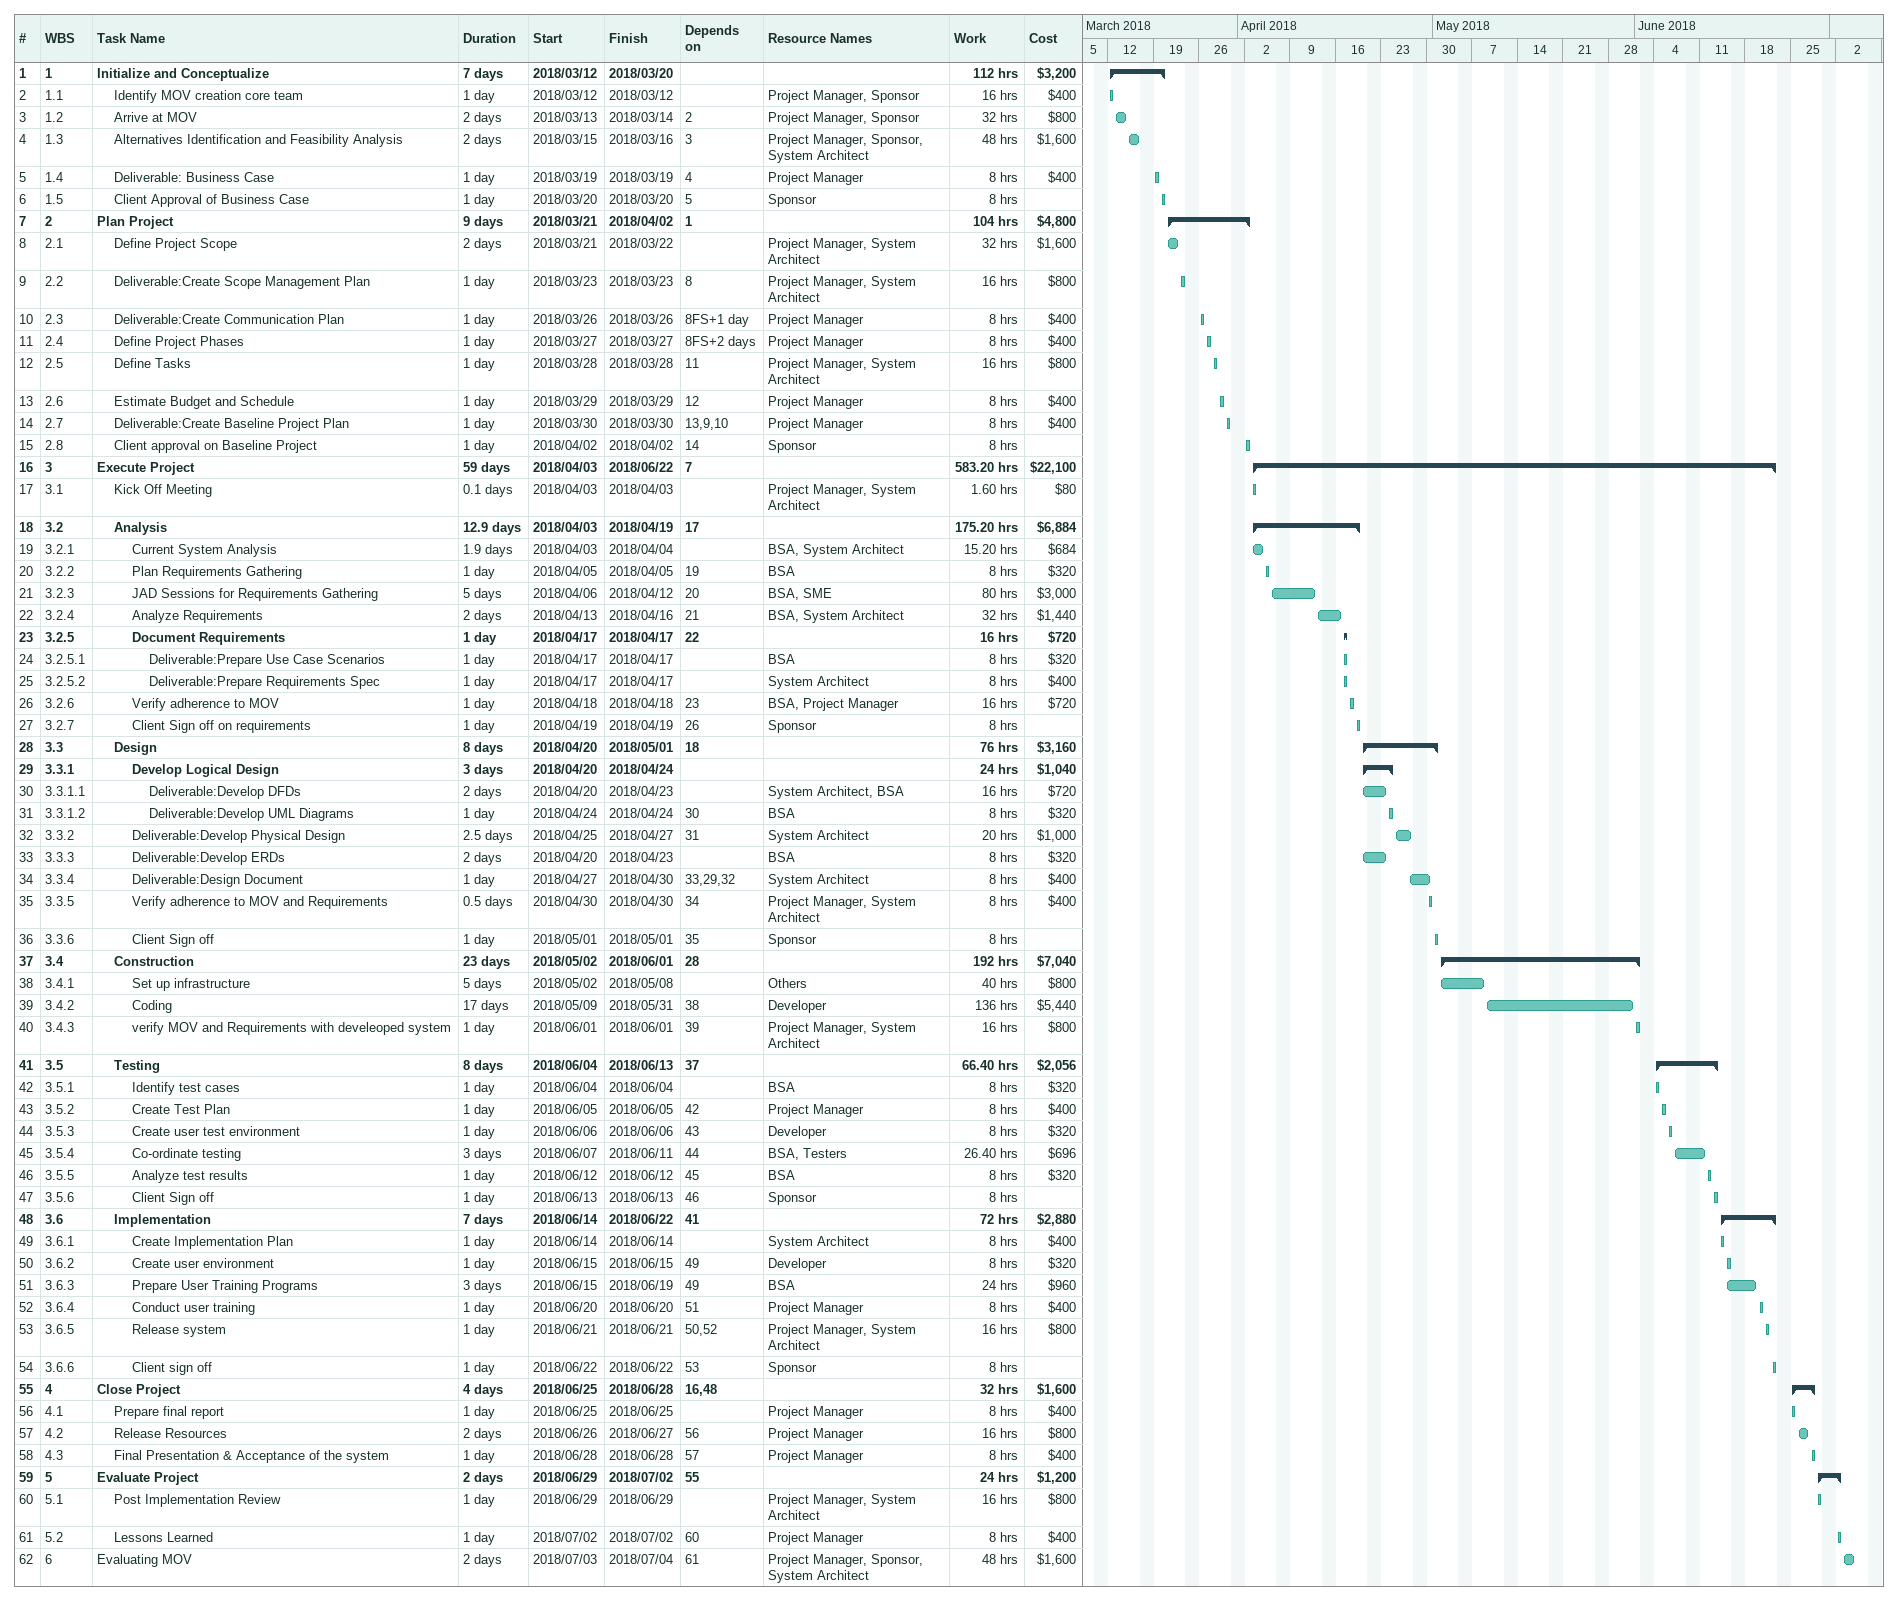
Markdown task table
| ID | WBS | Task | Duration | Start | Finish | Predecessors | Resources | Work (h) | Cost ($) |
|---|---|---|---|---|---|---|---|---|---|
| 1 | 1 | **Initialize and Conceptualize** | 7d | 2018-03-12 | 2018-03-20 |  |  | 112 | 3200 |
| 2 | 1.1 | Identify MOV creation core team | 1d | 2018-03-12 | 2018-03-12 |  | Project Manager, Sponsor | 16 | 400 |
| 3 | 1.2 | Arrive at MOV | 2d | 2018-03-13 | 2018-03-14 | 2 | Project Manager, Sponsor | 32 | 800 |
| 4 | 1.3 | Alternatives Identification and Feasibility Analysis | 2d | 2018-03-15 | 2018-03-16 | 3 | Project Manager, Sponsor, System Architect | 48 | 1600 |
| 5 | 1.4 | Deliverable: Business Case | 1d | 2018-03-19 | 2018-03-19 | 4 | Project Manager | 8 | 400 |
| 6 | 1.5 | Client Approval of Business Case | 1d | 2018-03-20 | 2018-03-20 | 5 | Sponsor | 8 |  |
| 7 | 2 | **Plan Project** | 9d | 2018-03-21 | 2018-04-02 | 1 |  | 104 | 4800 |
| 8 | 2.1 | Define Project Scope | 2d | 2018-03-21 | 2018-03-22 |  | Project Manager, System Architect | 32 | 1600 |
| 9 | 2.2 | Deliverable:Create Scope Management Plan | 1d | 2018-03-23 | 2018-03-23 | 8 | Project Manager, System Architect | 16 | 800 |
| 10 | 2.3 | Deliverable:Create Communication Plan | 1d | 2018-03-26 | 2018-03-26 | 8FS+1d | Project Manager | 8 | 400 |
| 11 | 2.4 | Define Project Phases | 1d | 2018-03-27 | 2018-03-27 | 8FS+2d | Project Manager | 8 | 400 |
| 12 | 2.5 | Define Tasks | 1d | 2018-03-28 | 2018-03-28 | 11 | Project Manager, System Architect | 16 | 800 |
| 13 | 2.6 | Estimate Budget and Schedule | 1d | 2018-03-29 | 2018-03-29 | 12 | Project Manager | 8 | 400 |
| 14 | 2.7 | Deliverable:Create Baseline Project Plan | 1d | 2018-03-30 | 2018-03-30 | 13, 9, 10 | Project Manager | 8 | 400 |
| 15 | 2.8 | Client approval on Baseline Project | 1d | 2018-04-02 | 2018-04-02 | 14 | Sponsor | 8 |  |
| 16 | 3 | **Execute Project** | 59d | 2018-04-03 | 2018-06-22 | 7 |  | 583.20 | 22100 |
| 17 | 3.1 | Kick Off Meeting | 0.1d | 2018-04-03 | 2018-04-03 |  | Project Manager, System Architect | 1.60 | 80 |
| 18 | 3.2 | **Analysis** | 12.9d | 2018-04-03 | 2018-04-19 | 17 |  | 175.20 | 6884 |
| 19 | 3.2.1 | Current System Analysis | 1.9d | 2018-04-03 | 2018-04-04 |  | BSA, System Architect | 15.20 | 684 |
| 20 | 3.2.2 | Plan Requirements Gathering | 1d | 2018-04-05 | 2018-04-05 | 19 | BSA | 8 | 320 |
| 21 | 3.2.3 | JAD Sessions for Requirements Gathering | 5d | 2018-04-06 | 2018-04-12 | 20 | BSA, SME | 80 | 3000 |
| 22 | 3.2.4 | Analyze Requirements | 2d | 2018-04-13 | 2018-04-16 | 21 | BSA, System Architect | 32 | 1440 |
| 23 | 3.2.5 | **Document Requirements** | 1d | 2018-04-17 | 2018-04-17 | 22 |  | 16 | 720 |
| 24 | 3.2.5.1 | Deliverable:Prepare Use Case Scenarios | 1d | 2018-04-17 | 2018-04-17 |  | BSA | 8 | 320 |
| 25 | 3.2.5.2 | Deliverable:Prepare Requirements Spec | 1d | 2018-04-17 | 2018-04-17 |  | System Architect | 8 | 400 |
| 26 | 3.2.6 | Verify adherence to MOV | 1d | 2018-04-18 | 2018-04-18 | 23 | BSA, Project Manager | 16 | 720 |
| 27 | 3.2.7 | Client Sign off on requirements | 1d | 2018-04-19 | 2018-04-19 | 26 | Sponsor | 8 |  |
| 28 | 3.3 | **Design** | 8d | 2018-04-20 | 2018-05-01 | 18 |  | 76 | 3160 |
| 29 | 3.3.1 | **Develop Logical Design** | 3d | 2018-04-20 | 2018-04-24 |  |  | 24 | 1040 |
| 30 | 3.3.1.1 | Deliverable:Develop DFDs | 2d | 2018-04-20 | 2018-04-23 |  | System Architect, BSA | 16 | 720 |
| 31 | 3.3.1.2 | Deliverable:Develop UML Diagrams | 1d | 2018-04-24 | 2018-04-24 | 30 | BSA | 8 | 320 |
| 32 | 3.3.2 | Deliverable:Develop Physical Design | 2.5d | 2018-04-25 | 2018-04-27 | 31 | System Architect | 20 | 1000 |
| 33 | 3.3.3 | Deliverable:Develop ERDs | 2d | 2018-04-20 | 2018-04-23 |  | BSA | 8 | 320 |
| 34 | 3.3.4 | Deliverable:Design Document | 1d | 2018-04-27 | 2018-04-30 | 33, 29, 32 | System Architect | 8 | 400 |
| 35 | 3.3.5 | Verify adherence to MOV and Requirements | 0.5d | 2018-04-30 | 2018-04-30 | 34 | Project Manager, System Architect | 8 | 400 |
| 36 | 3.3.6 | Client Sign off | 1d | 2018-05-01 | 2018-05-01 | 35 | Sponsor | 8 |  |
| 37 | 3.4 | **Construction** | 23d | 2018-05-02 | 2018-06-01 | 28 |  | 192 | 7040 |
| 38 | 3.4.1 | Set up infrastructure | 5d | 2018-05-02 | 2018-05-08 |  | Others | 40 | 800 |
| 39 | 3.4.2 | Coding | 17d | 2018-05-09 | 2018-05-31 | 38 | Developer | 136 | 5440 |
| 40 | 3.4.3 | verify MOV and Requirements with develeoped system | 1d | 2018-06-01 | 2018-06-01 | 39 | Project Manager, System Architect | 16 | 800 |
| 41 | 3.5 | **Testing** | 8d | 2018-06-04 | 2018-06-13 | 37 |  | 66.40 | 2056 |
| 42 | 3.5.1 | Identify test cases | 1d | 2018-06-04 | 2018-06-04 |  | BSA | 8 | 320 |
| 43 | 3.5.2 | Create Test Plan | 1d | 2018-06-05 | 2018-06-05 | 42 | Project Manager | 8 | 400 |
| 44 | 3.5.3 | Create user test environment | 1d | 2018-06-06 | 2018-06-06 | 43 | Developer | 8 | 320 |
| 45 | 3.5.4 | Co-ordinate testing | 3d | 2018-06-07 | 2018-06-11 | 44 | BSA, Testers | 26.40 | 696 |
| 46 | 3.5.5 | Analyze test results | 1d | 2018-06-12 | 2018-06-12 | 45 | BSA | 8 | 320 |
| 47 | 3.5.6 | Client Sign off | 1d | 2018-06-13 | 2018-06-13 | 46 | Sponsor | 8 |  |
| 48 | 3.6 | **Implementation** | 7d | 2018-06-14 | 2018-06-22 | 41 |  | 72 | 2880 |
| 49 | 3.6.1 | Create Implementation Plan | 1d | 2018-06-14 | 2018-06-14 |  | System Architect | 8 | 400 |
| 50 | 3.6.2 | Create user environment | 1d | 2018-06-15 | 2018-06-15 | 49 | Developer | 8 | 320 |
| 51 | 3.6.3 | Prepare User Training Programs | 3d | 2018-06-15 | 2018-06-19 | 49 | BSA | 24 | 960 |
| 52 | 3.6.4 | Conduct user training | 1d | 2018-06-20 | 2018-06-20 | 51 | Project Manager | 8 | 400 |
| 53 | 3.6.5 | Release system | 1d | 2018-06-21 | 2018-06-21 | 50, 52 | Project Manager, System Architect | 16 | 800 |
| 54 | 3.6.6 | Client sign off | 1d | 2018-06-22 | 2018-06-22 | 53 | Sponsor | 8 |  |
| 55 | 4 | **Close Project** | 4d | 2018-06-25 | 2018-06-28 | 16, 48 |  | 32 | 1600 |
| 56 | 4.1 | Prepare final report | 1d | 2018-06-25 | 2018-06-25 |  | Project Manager | 8 | 400 |
| 57 | 4.2 | Release Resources | 2d | 2018-06-26 | 2018-06-27 | 56 | Project Manager | 16 | 800 |
| 58 | 4.3 | Final Presentation & Acceptance of the system | 1d | 2018-06-28 | 2018-06-28 | 57 | Project Manager | 8 | 400 |
| 59 | 5 | **Evaluate Project** | 2d | 2018-06-29 | 2018-07-02 | 55 |  | 24 | 1200 |
| 60 | 5.1 | Post Implementation Review | 1d | 2018-06-29 | 2018-06-29 |  | Project Manager, System Architect | 16 | 800 |
| 61 | 5.2 | Lessons Learned | 1d | 2018-07-02 | 2018-07-02 | 60 | Project Manager | 8 | 400 |
| 62 | 6 | Evaluating MOV | 2d | 2018-07-03 | 2018-07-04 | 61 | Project Manager, Sponsor, System Architect | 48 | 1600 |
